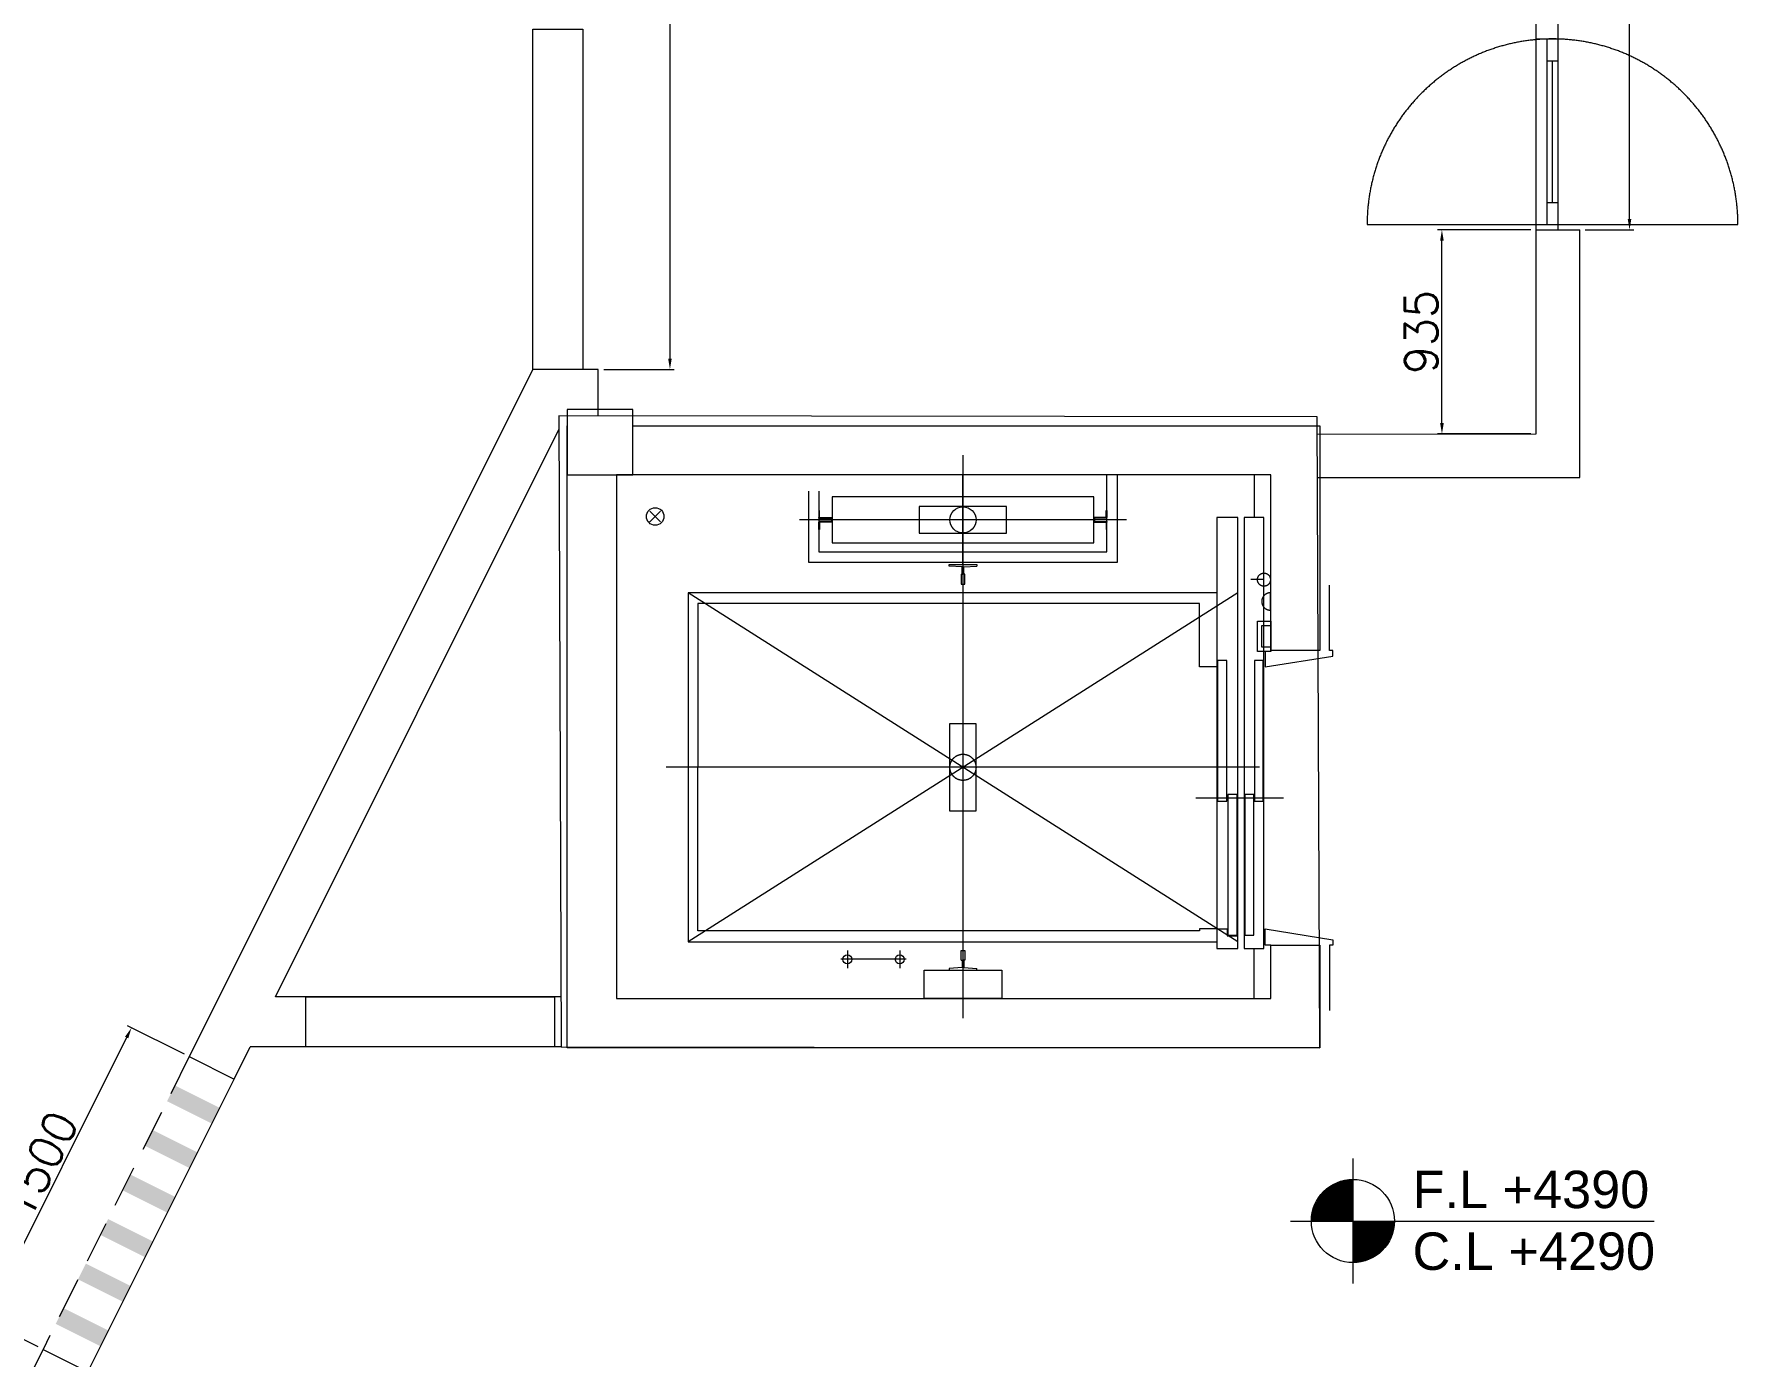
# Model space of a CAD drawing. Header units: millimetres. Extents: x -2143172 to 5255, y -610845 to 279739.
# Drawn here: x -1186021 to -1178209, y -584223 to -578160 of the extents above; entities that cross this region are included whole.
import ezdxf

# ---------------------------------------------------------------- set-up
doc = ezdxf.new("R2010")
doc.units = ezdxf.units.MM
doc.header["$LTSCALE"] = 30
for name, pattern in [('CENTERX2', [101.6, 63.5, -12.7, 12.7, -12.7]), ('DASHED', [0.75, 0.5, -0.25]), ('DASHED2', [9.525, 6.35, -3.175]), ('HIDDEN', [9.525, 6.35, -3.175])]:
    doc.linetypes.add(name, pattern=pattern)
doc.layers.get('0').update_dxf_attribs({"lineweight": 5})
doc.layers.get('Defpoints').update_dxf_attribs({"lineweight": 5})
for name, color, linetype, lineweight in [('Al door tag', 4, 'Continuous', 5), ('Aluminum', 7, 'Continuous', 5), ('Axis', 163, 'CENTERX2', 5), ('C-HYDR-CTCH', 6, 'Continuous', 5), ('Cabin', 7, 'Continuous', 5), ('Dims', 6, 'Continuous', 5), ('dims.', 152, 'Continuous', 5), ('Glass Hatch', 165, 'Continuous', 5), ('Notes', 1, 'Continuous', 5), ('Structure', 20, 'Continuous', 5), ('Tech', 169, 'DASHED2', 5), ('Walls', 32, 'Continuous', 5)]:
    doc.layers.add(name, color=color, linetype=linetype, lineweight=lineweight)
doc.styles.add('SIMPLEX', font='SIMPLEX.shx', dxfattribs={"height": 150})
doc.styles.get("Standard").update_dxf_attribs({"font": ''})
doc.styles.get('Standard').set_extended_font_data('@Arial Unicode MS')
doc.dimstyles.new('Buk', dxfattribs={"dimtxt": 150, "dimasz": 50, "dimexe": 20, "dimexo": 25, "dimgap": 20, "dimtad": 1, "dimdec": 0, "dimrnd": 5, "dimdsep": 46, "dimtxsty": 'SIMPLEX', "dimcen": 0, "dimdle": 20, "dimclrd": 256, "dimclre": 256, "dimclrt": 256, "dimadec": 0, "dimazin": 0, "dimtfac": 0.0075, "dimtdec": 0, "dimtmove": 1, "dimatfit": 2, "dimldrblk": 'ARCHTICK', "dimfxl": 1, "dimtolj": 1, "dimtzin": 0, "dimlwd": -1, "dimlwe": -1, "dimarcsym": 0})

# ---------------------------------------------------------------- blocks, each defined once
blk = doc.blocks.new('*D536')
at = {"layer": 'Defpoints', "color": 0, "transparency": 16777216}
for p in [(-1183434, -573018.1), (-1183434, -579697.3), (-1183105.3, -579697.3)]:
    blk.add_point(p, dxfattribs=at)
at = {"layer": 'dims.', "linetype": 'Continuous', "transparency": 16777216}
for p, q in [((-1183409, -573018.1), (-1183085.3, -573018.1)), ((-1183409, -579697.3), (-1183085.3, -579697.3))]:
    blk.add_line(p, q, dxfattribs=at)
at = {"layer": 'dims.', "transparency": 16777216}
blk.add_line((-1183105.3, -573068.1), (-1183105.3, -579647.3), dxfattribs=at)
for points in [[(-1183113.6, -573068.1), (-1183097, -573068.1), (-1183105.3, -573018.1)], [(-1183113.6, -579647.3), (-1183097, -579647.3), (-1183105.3, -579697.3)]]:
    blk.add_solid(points, dxfattribs=at)
at = {"layer": 'dims.', "transparency": 16777216, "insert": (-1183200.3, -576357.7), "char_height": 150, "attachment_point": 5, "rotation": 90, "style": 'SIMPLEX'}
blk.add_mtext('\\A1;6680', dxfattribs=at)
blk = doc.blocks.new('_ArchTick')
at = {"color": 0, "linetype": 'ByBlock', "const_width": 0.15}
blk.add_lwpolyline([(-0.5, -0.5), (0.5, 0.5)], dxfattribs=at)
blk = doc.blocks.new('*D537')
at = {"layer": 'Defpoints', "color": 0, "transparency": 16777216}
for p in [(-1179566.1, -579057.7), (-1179134, -579057.7), (-1179134, -579993.1)]:
    blk.add_point(p, dxfattribs=at)
at = {"layer": 'dims.', "linetype": 'Continuous', "transparency": 16777216}
for p, q in [((-1179159, -579057.7), (-1179586.1, -579057.7)), ((-1179159, -579993.1), (-1179586.1, -579993.1))]:
    blk.add_line(p, q, dxfattribs=at)
at = {"layer": 'dims.', "transparency": 16777216}
blk.add_line((-1179566.1, -579943.1), (-1179566.1, -579107.7), dxfattribs=at)
for points in [[(-1179574.4, -579107.7), (-1179557.7, -579107.7), (-1179566.1, -579057.7)], [(-1179574.4, -579943.1), (-1179557.7, -579943.1), (-1179566.1, -579993.1)]]:
    blk.add_solid(points, dxfattribs=at)
at = {"layer": 'dims.', "transparency": 16777216, "insert": (-1179661.1, -579525.4), "char_height": 150, "attachment_point": 5, "rotation": 90, "style": 'SIMPLEX'}
blk.add_mtext('\\A1;935', dxfattribs=at)
blk = doc.blocks.new('*D538')
at = {"layer": 'Defpoints', "color": 0, "transparency": 16777216}
for p in [(-1178934, -573657.7), (-1178705.9, -573657.7), (-1178934, -579057.7)]:
    blk.add_point(p, dxfattribs=at)
at = {"layer": 'dims.', "linetype": 'Continuous', "transparency": 16777216}
for p, q in [((-1178909, -573657.7), (-1178685.9, -573657.7)), ((-1178909, -579057.7), (-1178685.9, -579057.7))]:
    blk.add_line(p, q, dxfattribs=at)
at = {"layer": 'dims.', "transparency": 16777216}
blk.add_line((-1178705.9, -579007.7), (-1178705.9, -573707.7), dxfattribs=at)
for points in [[(-1178714.2, -573707.7), (-1178697.6, -573707.7), (-1178705.9, -573657.7)], [(-1178714.2, -579007.7), (-1178697.6, -579007.7), (-1178705.9, -579057.7)]]:
    blk.add_solid(points, dxfattribs=at)
at = {"layer": 'dims.', "transparency": 16777216, "insert": (-1178800.9, -576357.7), "char_height": 150, "attachment_point": 5, "rotation": 90, "style": 'SIMPLEX'}
blk.add_mtext('\\A1;5400', dxfattribs=at)
blk = doc.blocks.new('T127-1_B')
at = {"layer": 'Cabin'}
for p, q in [((44.5, 8), (44.5, 4)), ((44.5, 4), (78, 4)), ((78, 4), (82, 63.5)), ((44.5, -8), (44.5, -4)), ((44.5, -4), (78, -4)), ((78, -4), (82, -63.5))]:
    blk.add_line(p, q, dxfattribs=at)
at = {"layer": 'Cabin', "ltscale": 5}
for points in [[(44.5, 8), (0, 8), (0, -8), (44.5, -8)], [(82, 63.5), (89, 63.5), (89, -63.5), (82, -63.5)]]:
    blk.add_lwpolyline(points, dxfattribs=at)
blk = doc.blocks.new('T127-1_B__1680')
at = {"layer": 'Axis'}
blk.add_line((-990, 0), (990, 0), dxfattribs=at)
at = {"layer": 'Notes', "xscale": -1}
blk.add_blockref('T127-1_B', (-840, 0), dxfattribs=at)
at = {"layer": 'Notes'}
blk.add_blockref('T127-1_B', (840, 0), dxfattribs=at)
blk = doc.blocks.new('JIS5K')
at = {"layer": 'Cabin'}
for p, q in [((60.2, 8), (60.2, 11.2)), ((60.2, -8), (60.2, -11.2))]:
    blk.add_line(p, q, dxfattribs=at)
at = {"layer": 'Cabin', "ltscale": 5}
for points in [[(57, 11.2), (0, 11.2), (0, -11.2), (57, -11.2)], [(60.2, 8), (3.2, 8), (3.2, -8), (60.2, -8)], [(57, 11.2), (57, 43.5), (60.2, 43.5), (60.2, 11.2)], [(57, -11.2), (57, -43.5), (60.2, -43.5), (60.2, -11.2)]]:
    blk.add_lwpolyline(points, dxfattribs=at)
blk = doc.blocks.new('JIS5K__1200')
at = {"layer": 'Axis'}
blk.add_line((-750, 0), (750, 0), dxfattribs=at)
at = {"layer": 'Notes', "xscale": -1}
blk.add_blockref('JIS5K', (-600, 0), dxfattribs=at)
at = {"layer": 'Notes'}
blk.add_blockref('JIS5K', (600, 0), dxfattribs=at)
blk = doc.blocks.new('对重支撑1')
at = {"layer": 'Cabin'}
blk.add_lwpolyline([(1060, 178), (929, 178), (929, -178), (1060, -178)], close=True, dxfattribs=at).dxf.unprotected_set("ltscale", 0)
blk = doc.blocks.new('井道平面图轿厢1轿厢地坎')
at = {"layer": 'Axis', "ltscale": 0.864}
blk.add_lwpolyline([(0, 96), (0, -192)], dxfattribs=at)
at = {"layer": 'Cabin', "ltscale": 5}
for points in [[(690, 0), (690, -96), (-1285, -96), (-1285, 0)], [(15, -3), (15, -46), (-630, -46), (-630, -3)], [(630, -50), (630, -93), (-15, -93), (-15, -50)]]:
    blk.add_lwpolyline(points, close=True, dxfattribs=at)
at = {"layer": 'Cabin'}
for points in [[(600, 0), (600, -48)], [(600, -48), (633, -48)], [(633, -48), (633, -96)]]:
    blk.add_lwpolyline(points, dxfattribs=at)
blk = doc.blocks.new('层门地坎1')
at = {"layer": 'Axis', "ltscale": 0.81}
blk.add_lwpolyline([(0, 90), (0, -180)], dxfattribs=at)
at = {"layer": 'Cabin', "ltscale": 5}
for points in [[(690, 0), (690, -90), (-1285, -90), (-1285, 0)], [(15, -47), (15, -87), (-630, -87), (-630, -47)], [(630, -3), (630, -43), (-15, -43), (-15, -3)]]:
    blk.add_lwpolyline(points, close=True, dxfattribs=at)
blk = doc.blocks.new('A$C47696aed')
at = {"layer": 'C-HYDR-CTCH', "color": 4, "flags": 128}
blk.add_lwpolyline([(128.4, 14709.9), (139.7, 11818.4), (3617.4, 11814.7), (3606.1, 14706.2), (128.4, 14709.9)], dxfattribs=at)
blk = doc.blocks.new('*D958')
at = {"layer": 'Al door tag', "linetype": 'Continuous', "transparency": 16777216}
for p, q in [((-1185331.1, -582835.6), (-1185591.6, -582705.3)), ((-1186001.9, -584177.2), (-1186262.4, -584047))]:
    blk.add_line(p, q, dxfattribs=at)
at = {"layer": 'Al door tag', "transparency": 16777216}
blk.add_line((-1185596.1, -582759), (-1186222.2, -584011.2), dxfattribs=at)
for points in [[(-1185603.6, -582755.3), (-1185588.6, -582762.7), (-1185573.7, -582714.3)], [(-1186229.7, -584007.5), (-1186214.7, -584014.9), (-1186244.6, -584055.9)]]:
    blk.add_solid(points, dxfattribs=at)
at = {"layer": 'Defpoints', "color": 0, "transparency": 16777216}
for p in [(-1185308.8, -582846.8, 0.1), (-1186244.6, -584055.9), (-1185979.6, -584188.4, 0.1)]:
    blk.add_point(p, dxfattribs=at)
at = {"layer": 'Al door tag', "transparency": 16777216, "insert": (-1185994.1, -583342.6), "char_height": 150, "attachment_point": 5, "rotation": 63.43495, "style": 'SIMPLEX'}
blk.add_mtext('\\A1;1500', dxfattribs=at)

msp = doc.modelspace()

# ---------------------------------------------------------------- hatches: boundary and pattern name
at = {"layer": 'Glass Hatch', "transparency": 33554597}
h = msp.add_hatch(color=256, dxfattribs=at)
h.set_gradient(color1=(147, 149, 152), color2=(147, 149, 152), tint=1)
h.paths.add_polyline_path([(-1185205.1, -583153.7), (-1185169, -583081.5), (-1185374.7, -582978.7), (-1185410.8, -583050.9)])
h.paths.add_polyline_path([(-1185476.8, -583182.8), (-1185512.9, -583255), (-1185307.1, -583357.8), (-1185271, -583285.6)])
h.paths.add_polyline_path([(-1185578.8, -583386.9), (-1185614.9, -583459.1), (-1185409.2, -583561.9), (-1185373.1, -583489.7)])
h.paths.add_polyline_path([(-1185680.9, -583591), (-1185717, -583663.2), (-1185511.2, -583766), (-1185475.1, -583693.8)])
h.paths.add_polyline_path([(-1185613.3, -583970.1), (-1185577.2, -583897.9), (-1185782.9, -583795.1), (-1185819, -583867.3)])
h.paths.add_polyline_path([(-1185885, -583999.2), (-1185921.1, -584071.4), (-1185715.4, -584174.2), (-1185679.3, -584102)])

# ---------------------------------------------------------------- linework, layer by layer
at = {"layer": 'Al door tag', "elevation": 0.1}
msp.add_lwpolyline([(-1184774.3, -582572), (-1183635.3, -582572), (-1183635.3, -582802), (-1184774.3, -582802)], close=True, dxfattribs=at)
at = {"layer": 'Al door tag', "const_width": 0.1, "elevation": 0.1}
for points in [[(-1185308.8, -582846.8), (-1185103, -582949.6), (-1185773.9, -584291.3), (-1185979.6, -584188.4), (-1185308.8, -582846.8)], [(-1185308.8, -582846.8), (-1185374.7, -582978.7), (-1185169, -583081.5), (-1185103, -582949.6), (-1185308.8, -582846.8)], [(-1185410.8, -583050.9), (-1185476.8, -583182.8), (-1185271, -583285.6), (-1185205.1, -583153.7), (-1185410.8, -583050.9)], [(-1185512.9, -583255), (-1185578.8, -583386.9), (-1185373.1, -583489.7), (-1185307.1, -583357.8), (-1185512.9, -583255)], [(-1185614.9, -583459.1), (-1185680.9, -583591), (-1185475.1, -583693.8), (-1185409.2, -583561.9), (-1185614.9, -583459.1)], [(-1185717, -583663.2), (-1185782.9, -583795.1), (-1185577.2, -583897.9), (-1185511.2, -583766), (-1185717, -583663.2)], [(-1185819, -583867.3), (-1185885, -583999.2), (-1185679.3, -584102), (-1185613.3, -583970.1), (-1185819, -583867.3)], [(-1185921.1, -584071.4), (-1185979.6, -584188.4), (-1185773.9, -584291.3), (-1185715.4, -584174.2), (-1185921.1, -584071.4)]]:
    msp.add_lwpolyline(points, dxfattribs=at)
at = {"layer": 'Aluminum'}
for p, q in [((-1179134, -579057.7, 0.1), (-1179134, -573657.7, 0.1)), ((-1179034, -573657.7, 0.1), (-1179034, -579057.7, 0.1)), ((-1179134, -578182.7, 0.1), (-1179034, -578182.7, 0.1)), ((-1179084, -579032.7, 0.1), (-1179084, -578182.7, 0.1)), ((-1179084, -578282.7, 0.1), (-1179034, -578282.7, 0.1)), ((-1179059, -578932.7, 0.1), (-1179059, -578282.7, 0.1)), ((-1179084, -578932.7, 0.1), (-1179034, -578932.7, 0.1)), ((-1179134, -579032.7, 0.1), (-1179034, -579032.7, 0.1))]:
    msp.add_line(p, q, dxfattribs=at)
at = {"layer": 'Aluminum', "linetype": 'DASHED', "ltscale": 300}
msp.add_line((-1179909, -579032.7, 0.1), (-1178209, -579032.7, 0.1), dxfattribs=at)
at = {"layer": 'Aluminum', "color": 40, "linetype": 'HIDDEN'}
msp.add_line((-1185308.8, -582846.8, 0.1), (-1185979.6, -584188.4, 0.1), dxfattribs=at)
at = {"layer": 'Aluminum', "color": 40}
msp.add_line((-1185773.9, -584291.3, 0.1), (-1185103, -582949.6, 0.1), dxfattribs=at)
at = {"layer": 'Aluminum', "linetype": 'DASHED', "ltscale": 300}
msp.add_arc((-1179059, -579032.7, 0.1), 850, 0, 180, dxfattribs=at)
at = {"layer": 'Axis'}
msp.add_line((-1181762, -580591.7, 0.1), (-1181762, -580181.7, 0.1), dxfattribs=at)
at = {"layer": 'Axis', "ltscale": 3}
for points in [[(-1181762, -580090.7), (-1181762, -582670.7)], [(-1180502, -580720.7), (-1183022, -582320.7)], [(-1180502, -582320.7), (-1183022, -580720.7)], [(-1180402, -581520.7), (-1183122, -581520.7)]]:
    msp.add_lwpolyline(points, dxfattribs=at)
at = {"layer": 'Axis', "ltscale": 1.5}
msp.add_lwpolyline([(-1181762, -581270.7), (-1181762, -581770.7)], dxfattribs=at)
at = {"layer": 'Axis', "ltscale": 0.9}
msp.add_lwpolyline([(-1182022, -582400.7), (-1182322, -582400.7)], dxfattribs=at)
at = {"layer": 'Axis', "ltscale": 0.24}
for points in [[(-1182292, -582360.7), (-1182292, -582440.7)], [(-1182052, -582360.7), (-1182052, -582440.7)]]:
    msp.add_lwpolyline(points, dxfattribs=at)
at = {"layer": 'Cabin', "ltscale": 5, "elevation": 0.1}
for points in [[(-1182470.2, -580255.7), (-1182470.2, -580580.7), (-1181053.8, -580580.7), (-1181053.8, -580180.7)], [(-1182422.2, -580255.7), (-1182422.2, -580532.7), (-1181101.8, -580532.7), (-1181101.8, -580180.7)]]:
    msp.add_lwpolyline(points, dxfattribs=at)
at = {"layer": 'Cabin'}
for points in [[(-1180427, -580180.7), (-1180427, -580375.7)], [(-1181512, -580386.7), (-1182012, -580386.7)], [(-1180502, -580375.7), (-1180598, -580375.7)], [(-1180598, -580375.7), (-1180598, -580720.7)], [(-1180502, -580375.7), (-1180598, -580375.7)], [(-1180598, -580375.7), (-1180598, -580720.7)], [(-1180502, -582350.7), (-1180502, -580375.7)], [(-1180502, -582350.7), (-1180502, -580375.7)], [(-1180598, -580720.7), (-1183022, -580720.7)], [(-1183022, -580720.7), (-1183022, -582320.7)], [(-1180598, -580720.7), (-1183022, -580720.7)], [(-1183022, -580720.7), (-1183022, -582320.7)], [(-1180678, -580770.7), (-1182978, -580770.7)], [(-1182978, -580770.7), (-1182978, -581520.7)], [(-1180678, -581060.7), (-1180678, -580770.7)], [(-1180598, -581060.7), (-1180678, -581060.7)], [(-1182978, -582270.7), (-1182978, -581520.7)], [(-1180598, -582260.7), (-1180678, -582260.7)], [(-1180678, -582260.7), (-1180678, -582270.7)], [(-1183022, -582320.7), (-1180598, -582320.7)], [(-1183022, -582320.7), (-1180598, -582320.7)], [(-1180678, -582270.7), (-1182978, -582270.7)], [(-1180598, -582320.7), (-1180598, -582350.7)], [(-1180598, -582320.7), (-1180598, -582350.7)], [(-1180598, -582350.7), (-1180502, -582350.7)], [(-1180598, -582350.7), (-1180502, -582350.7)], [(-1180427, -582580.7), (-1180427, -582350.7)]]:
    msp.add_lwpolyline(points, dxfattribs=at)
at = {"layer": 'Cabin', "ltscale": 5, "elevation": 0.1}
msp.add_lwpolyline([(-1182362, -580281.7), (-1182362, -580491.7), (-1181162, -580491.7), (-1181162, -580281.7)], close=True, dxfattribs=at)
at = {"layer": 'Cabin', "elevation": 0.1}
msp.add_lwpolyline([(-1181962, -580325.7), (-1181962, -580447.7), (-1181562, -580447.7), (-1181562, -580325.7)], close=True, dxfattribs=at)
for points in [[(-1180376, -580990.7), (-1180376, -581060.7), (-1180066, -581010.7), (-1180066, -580985.7), (-1180081, -580985.7), (-1180081, -580685.7)], [(-1180351, -582335.7), (-1180351, -582335.7), (-1180376, -582335.7), (-1180376, -582260.7), (-1180066, -582310.7), (-1180066, -582335.7), (-1180081, -582335.7), (-1180081, -582635.7)]]:
    msp.add_lwpolyline(points, dxfattribs=at)
at = {"layer": 'Cabin', "ltscale": 50, "elevation": 0.1}
msp.add_lwpolyline([(-1181823, -581720.7), (-1181701, -581720.7), (-1181701, -581320.7), (-1181823, -581320.7)], close=True, dxfattribs=at)
at = {"layer": 'Cabin'}
for centre, radius in [((-1181762, -580386.7, 0.1), 60), ((-1182292, -582400.7, 0.1), 20), ((-1182052, -582400.7, 0.1), 20)]:
    msp.add_circle(centre, radius, dxfattribs=at)
at = {"layer": 'Dims'}
for p, q in [((-1179974.1, -583314.2, 0.1), (-1179974.1, -583885.7, 0.1)), ((-1180259.9, -583600, 0.1), (-1178593.4, -583600, 0.1))]:
    msp.add_line(p, q, dxfattribs=at)
at = {"layer": 'Dims', "const_width": 190.5, "elevation": 0.1}
for points in [[(-1180069.4, -583600, -0.414214), (-1179974.1, -583504.7, -1)], [(-1179974.1, -583695.2, 0.414214), (-1179878.9, -583600, 1)]]:
    msp.add_lwpolyline(points, format="xyb", dxfattribs=at)
at = {"layer": 'Dims'}
msp.add_circle((-1179974.1, -583600, 0.1), 190.5, dxfattribs=at)
at = {"layer": 'Notes'}
for p, q in [((-1183198, -580346.2, 0.1), (-1183148, -580396.2, 0.1)), ((-1183148, -580346.2, 0.1), (-1183198, -580396.2, 0.1))]:
    msp.add_line(p, q, dxfattribs=at)
msp.add_circle((-1183173, -580371.2, 0.1), 40, dxfattribs=at)
at = {"layer": 'Structure', "elevation": 0.1}
msp.add_lwpolyline([(-1183576, -580180.7), (-1183276, -580180.7), (-1183276, -579880.7), (-1183576, -579880.7)], close=True, dxfattribs=at)
at = {"layer": 'Structure'}
for points in [[(-1180126, -580985.7), (-1180351, -580985.7), (-1180351, -580180.7), (-1183351, -580180.7), (-1183351, -582580.7), (-1180351, -582580.7), (-1180351, -582335.7), (-1180126, -582335.7), (-1180126, -582805.7), (-1183576, -582805.7), (-1183576, -579955.7)], [(-1183276, -579955.7), (-1180126, -579955.7), (-1180126, -580985.7)]]:
    msp.add_lwpolyline(points, dxfattribs=at)
at = {"layer": 'Tech', "ltscale": 0.36}
msp.add_lwpolyline([(-1180382, -580660.7), (-1180442, -580660.7)], dxfattribs=at)
at = {"layer": 'Tech', "ltscale": 0.48}
msp.add_lwpolyline([(-1180352, -580800.7), (-1180352, -580720.7)], dxfattribs=at)
at = {"layer": 'Tech', "ltscale": 9, "elevation": 0.1}
for points in [[(-1180411, -580990.7), (-1180411, -580850.7), (-1180351, -580850.7), (-1180351, -580990.7)], [(-1180391, -580970.7), (-1180391, -580870.7), (-1180351, -580870.7), (-1180351, -580970.7)]]:
    msp.add_lwpolyline(points, close=True, dxfattribs=at)
at = {"layer": 'Tech'}
msp.add_circle((-1180382, -580660.7, 0.1), 30, dxfattribs=at)
at = {"layer": 'Tech', "ltscale": 5}
msp.add_circle((-1181762, -581520.7, 0.1), 60, dxfattribs=at)
at = {"layer": 'Tech'}
msp.add_arc((-1180352, -580760.7, 0.1), 40, 90, 270, dxfattribs=at)
at = {"layer": 'Walls'}
for p, q in [((-1179134, -579057.7, 0.1), (-1178934, -579057.7, 0.1)), ((-1179134, -579993.1, 0.1), (-1179134, -579057.7, 0.1)), ((-1178934, -580193.1, 0.1), (-1178934, -579057.7, 0.1)), ((-1183734, -579697.3, 0.1), (-1185308.8, -582846.8, 0.1)), ((-1183434, -579697.3, 0.1), (-1183734, -579697.3, 0.1)), ((-1183434, -579910.7, 0.1), (-1183434, -579697.3, 0.1)), ((-1184914.2, -582572, 0.1), (-1183614.8, -579973.1, 0.1)), ((-1180137, -579993.2, 0.1), (-1179134, -579993.1, 0.1)), ((-1180136.2, -580193.2, 0.1), (-1178934, -580193.1, 0.1)), ((-1183603.7, -582572, 0.1), (-1184914.2, -582572, 0.1)), ((-1185103, -582949.6, 0.1), (-1185029.2, -582802, 0.1)), ((-1183603.7, -582802, 0.1), (-1185029.2, -582802, 0.1)), ((-1185308.8, -582846.8, 0.1), (-1185103, -582949.6, 0.1)), ((-1185979.6, -584188.4, 0.1), (-1191194.4, -594618.1, 0.1)), ((-1185979.6, -584188.4, 0.1), (-1185773.9, -584291.3, 0.1))]:
    msp.add_line(p, q, dxfattribs=at)
at = {"layer": 'Walls', "elevation": 0.1}
msp.add_lwpolyline([(-1183734, -578138.1), (-1183504, -578138.1), (-1183504, -579697.3), (-1183734, -579697.3)], close=True, dxfattribs=at)

# ---------------------------------------------------------------- block references
at = {"layer": 'Notes', "xscale": -1}
for name, p, rotation in [('JIS5K__1200', (-1181762, -580386.7, 0.1), 1.53523449952786e-06), ('井道平面图轿厢1轿厢地坎', (-1180598, -581660.7, 0.1), 90), ('层门地坎1', (-1180472, -581660.7, 0.1), 90)]:
    msp.add_blockref(name, p, dxfattribs=dict(at, rotation=rotation))
at = {"layer": 'Notes', "yscale": -1, "rotation": 270.0000000000001}
for name in ['T127-1_B__1680', '对重支撑1']:
    msp.add_blockref(name, (-1181762, -581520.7, 0.1), dxfattribs=at)
at = {"layer": 'Structure', "color": 3}
msp.add_blockref('A$C47696aed', (-1183743.4, -594620.4, 0.1), dxfattribs=at)

# ---------------------------------------------------------------- texts
at = {"layer": 'Dims'}
for s, p in [('F.L +4390', (-1179700.7, -583541, 0.1)), ('C.L +4290', (-1179700.7, -583824, 0.1))]:
    msp.add_text(s, height=171.45, dxfattribs=at).set_placement(p)

# ---------------------------------------------------------------- dimensions: what is measured, and where the dimension line sits
at = {"layer": 'Al door tag'}
dim = msp.add_aligned_dim(p1=(-1185308.8, -582846.8, 0.1), p2=(-1185979.6, -584188.4, 0.1), distance=-296.3, dimstyle='Buk', dxfattribs=at)
dim.commit()
dim.dimension.update_dxf_attribs({"geometry": '*D958', "text_midpoint": (-1185994.1, -583342.6)})
at = {"layer": 'dims.'}
for base, p1, p2, picture, middle in [((-1183105.3, -579697.3, 0.1), (-1183434, -573018.1, 0.1), (-1183434, -579697.3, 0.1), '*D536', (-1183200.3, -576357.7, 0.1)), ((-1178705.9, -573657.7, 0.1), (-1178934, -579057.7, 0.1), (-1178934, -573657.7, 0.1), '*D538', (-1178800.9, -576357.7, 0.1)), ((-1179566.1, -579057.7, 0.1), (-1179134, -579993.1, 0.1), (-1179134, -579057.7, 0.1), '*D537', (-1179661.1, -579525.4, 0.1))]:
    dim = msp.add_linear_dim(base=base, p1=p1, p2=p2, angle=90, dimstyle='Buk', dxfattribs=at)
    dim.commit()
    dim.dimension.update_dxf_attribs({"geometry": picture, "text_midpoint": middle})

doc.saveas('drawing.dxf')
